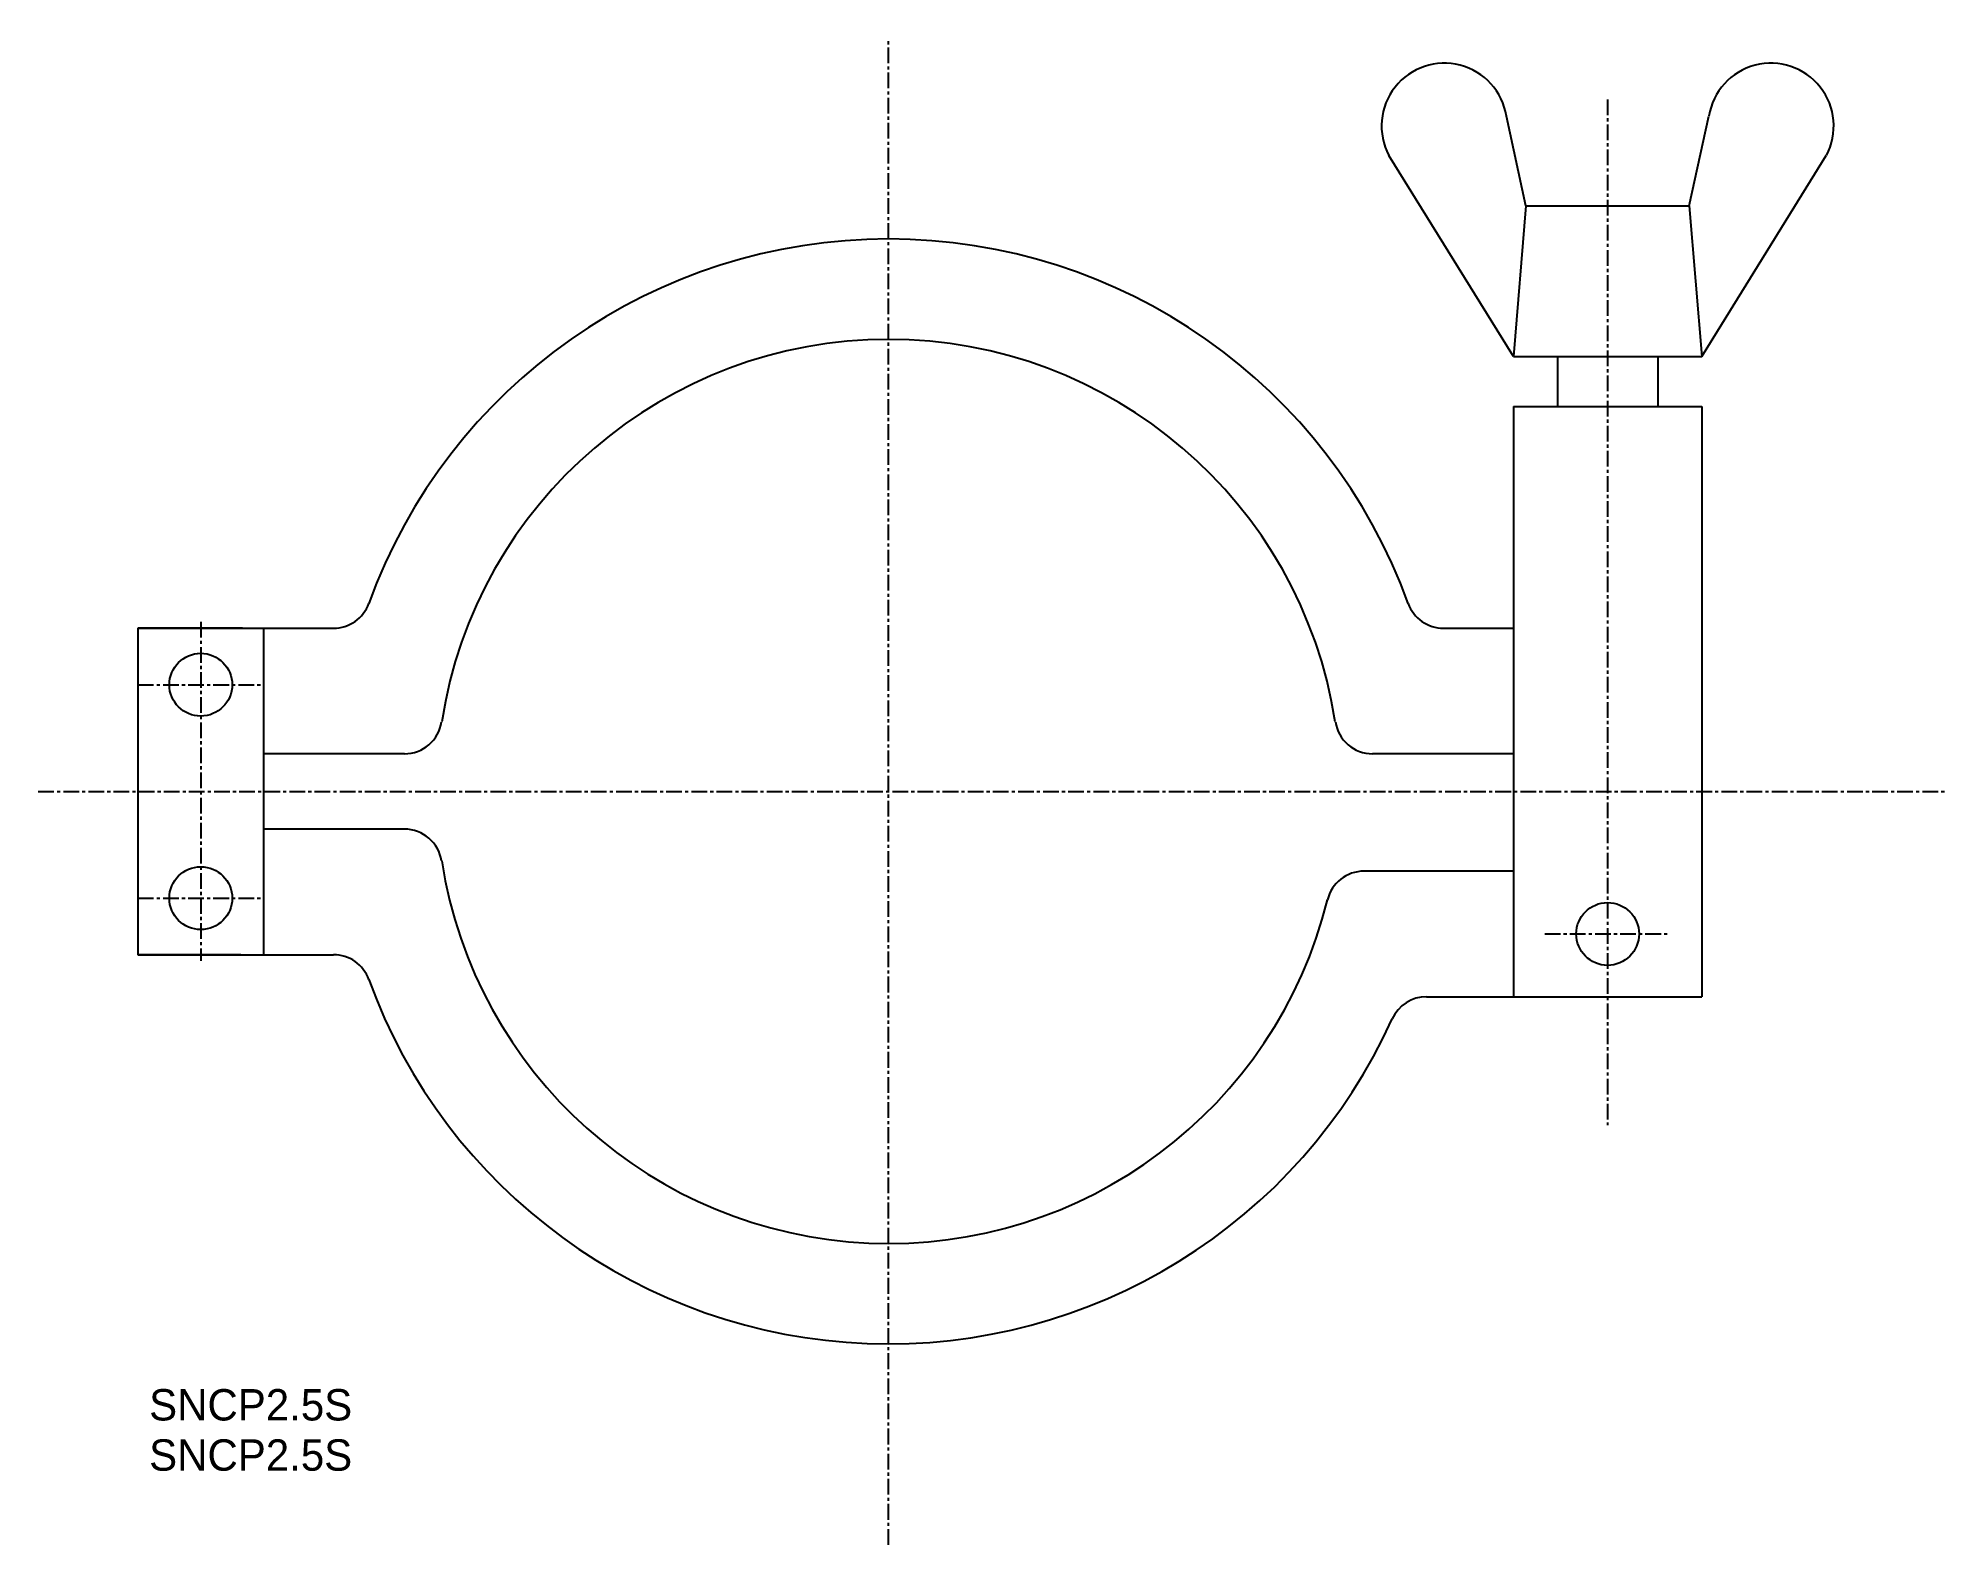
# Model space of a CAD drawing. Extents: x 1142 to 1294, y -49 to 71.
import ezdxf

# ---------------------------------------------------------------- set-up
doc = ezdxf.new("R2010")
doc.units = 0
doc.linetypes.add('CENTER', pattern=[2, 1.25, -0.25, 0.25, -0.25])
doc.layers.get('0').update_dxf_attribs({"linetype": 'CONTINUOUS'})
doc.layers.add('CENTER', color=1, linetype='CENTER')

msp = doc.modelspace()

# ---------------------------------------------------------------- linework, layer by layer
at = {"color": 7, "linetype": 'CONTINUOUS'}
for p, q in [((1260.52, 57.29), (1258.96, 64.42)), ((1273.52, 57.29), (1275.08, 64.42)), ((1259.52, 45.29), (1249.6, 61.29)), ((1274.52, 45.29), (1284.43, 61.29)), ((1260.52, 57.29), (1259.52, 45.29)), ((1260.52, 57.29), (1273.52, 57.29)), ((1273.52, 57.29), (1274.52, 45.29)), ((1259.52, 45.29), (1274.52, 45.29)), ((1263.02, 45.29), (1263.02, 41.29)), ((1271.02, 45.29), (1271.02, 41.29)), ((1259.52, 41.29), (1259.52, -5.71)), ((1259.52, 41.29), (1274.52, 41.29)), ((1274.52, 41.29), (1274.52, -5.71)), ((1150.02, 23.64), (1150.02, -2.36)), ((1150.02, 23.64), (1160.02, 23.64)), ((1158.35, 23.64), (1150.02, 23.64)), ((1160.02, 23.64), (1160.02, -2.36)), ((1160.02, 23.64), (1165.58, 23.64)), ((1253.96, 23.64), (1259.52, 23.64)), ((1171.23, 13.64), (1160.02, 13.64)), ((1259.52, 13.64), (1248.31, 13.64)), ((1171.23, 7.64), (1160.02, 7.64)), ((1259.52, 4.29), (1247.63, 4.29)), ((1150.02, -2.36), (1160.02, -2.36)), ((1158.2, -2.36), (1150.02, -2.36)), ((1160.02, -2.36), (1165.58, -2.36)), ((1252.6, -5.71), (1259.52, -5.71)), ((1259.52, -5.71), (1274.52, -5.71))]:
    msp.add_line(p, q, dxfattribs=at)
for centre in [(1155.02, 19.14), (1155.02, 2.14), (1267.02, -0.71)]:
    msp.add_circle(centre, 2.5, dxfattribs=at)
for centre, radius, start, end in [((1254.02, 63.64), 5, 9.0698, 207.9927), ((1280.02, 63.64), 5, 332.0073, 170.9302), ((1209.77, 10.64), 44, 19.9028, 160.0972), ((1209.77, 10.64), 36, 8.8499, 171.1501), ((1165.58, 26.64), 3, 270, 340.0972), ((1253.96, 26.64), 3, 199.9028, 270), ((1171.23, 16.64), 3, 270, 351.1501), ((1248.31, 16.64), 3, 188.8499, 270), ((1171.23, 4.64), 3, 8.8499, 90), ((1209.77, 10.64), 36, 188.8499, 346.1307), ((1247.63, 1.29), 3, 90, 166.1307), ((1165.58, -5.36), 3, 19.9028, 90), ((1209.77, 10.64), 44, 199.9028, 335.69), ((1252.6, -8.71), 3, 90, 155.69)]:
    msp.add_arc(centre, radius, start, end, dxfattribs=at)
at = {"layer": 'CENTER', "color": 1, "linetype": 'CENTER'}
for p, q in [((1209.77, -49.36), (1209.77, 70.64)), ((1267.02, 65.76), (1267.02, -15.94)), ((1155.02, 24.14), (1155.02, -2.86)), ((1150.02, 19.14), (1160.02, 19.14)), ((1142.08, 10.64), (1294.02, 10.64)), ((1150.02, 2.14), (1160.02, 2.14)), ((1262.02, -0.71), (1272.02, -0.71))]:
    msp.add_line(p, q, dxfattribs=at)

# ---------------------------------------------------------------- texts
for p in [(1150.91, -39.46), (1150.91, -43.46)]:
    msp.add_text('SNCP2.5S', height=2.5).set_placement(p)

doc.saveas('drawing.dxf')
